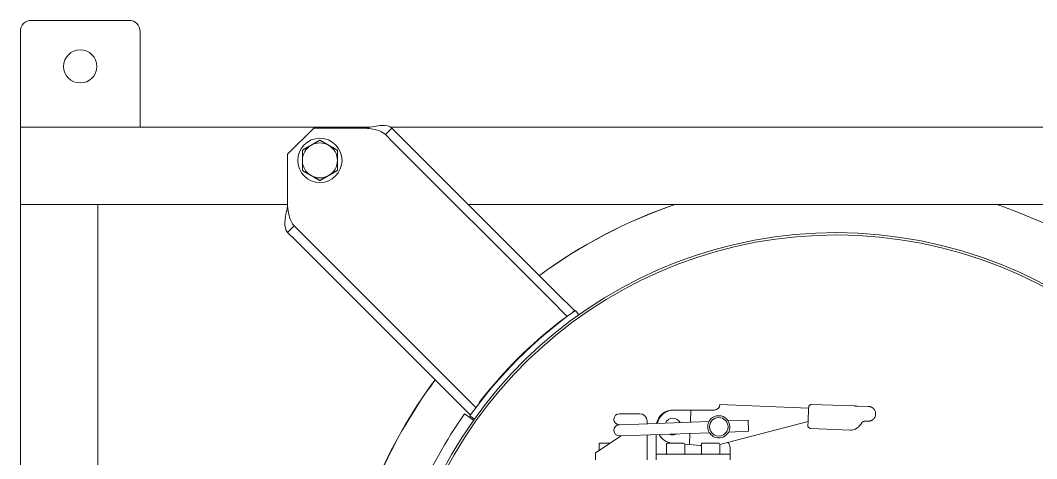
# Model space of a CAD drawing. Extents: x -3873 to 164127, y 7129 to 96529.
# Drawn here: x 62283 to 62834, y 29237 to 29475 of the extents above; entities that cross this region are included whole.
import ezdxf

# ---------------------------------------------------------------- set-up
doc = ezdxf.new("R2010")
doc.units = 0
doc.layers.get('0').update_dxf_attribs({"linetype": 'CONTINUOUS'})
doc.layers.add('LAYOUT Kromeka', color=1, linetype='CONTINUOUS', lineweight=5)

# ---------------------------------------------------------------- blocks, each defined once
blk = doc.blocks.new('OD28 Vacuum Discharge Cyclone')
for p, q in [((656.27, 854.05), (656.27, 1366.05)), ((698.27, 854.05), (698.27, 1366.05)), ((313.27, 989.55), (313.27, 992.55)), ((353.27, 992.55), (353.27, 989.55)), ((358.27, 992.55), (358.27, 989.55)), ((386.27, 989.55), (386.27, 992.55)), ((318.27, 989.55), (313.27, 989.55)), ((313.27, 987.55), (313.27, 989.55)), ((313.27, 986.05), (313.27, 987.55)), ((318.27, 989.55), (348.27, 989.55)), ((318.77, 984.15), (318.77, 989.55)), ((328.77, 984.15), (328.77, 989.55)), ((337.77, 984.15), (337.77, 989.55)), ((347.77, 984.15), (347.77, 989.55)), ((353.27, 989.55), (348.27, 989.55)), ((353.27, 989.55), (353.27, 987.55)), ((353.27, 987.55), (353.27, 978.85)), ((358.27, 979.02), (358.27, 989.55)), ((372.31, 979.51), (386.27, 988.85)), ((384.27, 984.15), (384.27, 987.51)), ((386.27, 989.55), (386.27, 988.85)), ((270.93, 971.83), (318.77, 984.3)), ((328.17, 983.55), (319.37, 983.55)), ((329.43, 984.76), (335.25, 984.29)), ((335.25, 984.29), (335, 978.21)), ((335.25, 984.29), (337.77, 984.08)), ((347.17, 983.55), (338.37, 983.55)), ((344.38, 983.55), (344.59, 983.53)), ((383.67, 983.55), (378.34, 983.55)), ((269.57, 975.54), (248.04, 976.43)), ((314.07, 977.48), (303.21, 977.1)), ((303.21, 977.1), (303.42, 971.1)), ((367.17, 979.33), (324.46, 977.84)), ((373.17, 979.54), (367.17, 979.33)), ((238.16, 971.61), (240.44, 971.68)), ((241.57, 972.24), (243.1, 974.17)), ((270.63, 964.54), (270.93, 971.83)), ((270.92, 971.83), (271.01, 973.98)), ((314.28, 971.48), (303.42, 971.1)), ((367.38, 973.34), (324.67, 971.84)), ((334.76, 972.2), (334.48, 965.56)), ((358.27, 971.55), (358.27, 973.02)), ((367.38, 973.34), (373.29, 973.54)), ((373.31, 973.55), (373.38, 973.55)), ((454.37, 968.72), (451.92, 970.46)), ((457.28, 967.64), (452.38, 971.1)), ((327.38, 965.56), (321.75, 965.56)), ((334.48, 965.56), (328.65, 965.56)), ((343.86, 965.56), (334.48, 965.56)), ((362.27, 967.55), (373.27, 967.55)), ((454.25, 968.13), (453.16, 967.03)), ((454.25, 968.13), (464.11, 958.27)), ((244.13, 963.41), (238.13, 963.62)), ((269.05, 962.55), (245.88, 963.35)), ((269.05, 962.55), (269.05, 962.55)), ((270.6, 963.99), (270.62, 964.54)), ((270.63, 964.54), (270.62, 964.54)), ((318.74, 962.57), (270.63, 964.54)), ((460.58, 954.74), (451.09, 964.22)), ((545.43, 869.89), (460.58, 954.74)), ((464.11, 958.27), (548.96, 873.42)), ((397.1, 911.45), (395.36, 913.89)), ((398.79, 912.66), (397.69, 911.56)), ((407.54, 901.71), (397.69, 911.56)), ((401.59, 914.73), (411.08, 905.24)), ((411.08, 905.24), (495.93, 820.39)), ((492.4, 816.85), (407.54, 901.71)), ((548.96, 873.42), (553.25, 869.14)), ((549.71, 865.6), (545.43, 869.89)), ((549.71, 865.6), (553.25, 869.14)), ((553.25, 854.99), (553.25, 826.71)), ((56.34, 854.05), (455.2, 854.05)), ((553.25, 854.05), (698.27, 854.05)), ((656.27, 854.05), (698.27, 854.05)), ((698.27, 812.05), (698.27, 854.05)), ((539.11, 812.57), (553.25, 826.71)), ((496.68, 812.57), (492.4, 816.85)), ((495.93, 820.39), (500.22, 816.1)), ((496.68, 812.57), (500.22, 816.1)), ((14.22, 812.05), (497.32, 812.05)), ((508.44, 812.05), (698.27, 812.05)), ((539.11, 812.57), (510.82, 812.57)), ((633.27, 760.05), (633.27, 812.05)), ((698.27, 812.05), (698.27, 760.05)), ((692.27, 754.05), (639.27, 754.05))]:
    blk.add_line(p, q)
for centre, radius in [((535.77, 830.05), 12), ((665.77, 779.05), 9)]:
    blk.add_circle(centre, radius)
for centre, radius, start, end in [((255.77, 1110.05), 240.75, 11.1661, 348.8339), ((255.77, 1110.05), 239.5, 11.3029, 348.6971), ((255.77, 1110.05), 270.5, 323.5038, 351.4962), ((255.92, 1110.05), 270.5, 323.4812, 351.4962), ((255.77, 1110.05), 246.75, 324.75, 349.4693), ((317.27, 986.05), 4, 180, 225.7747), ((319.37, 984.15), 0.6, 180, 270), ((328.17, 984.15), 0.6, 270, 0), ((338.37, 984.15), 0.6, 180, 270), ((343.86, 974.56), 9, 28.0961, 85.3605), ((347.17, 984.15), 0.6, 270, 0), ((383.67, 984.15), 0.6, 270, 0), ((247.8, 970.43), 6, 87.6424, 103.3337), ((319.37, 974.66), 6, 0.0025, 180.0025), ((319.37, 974.66), 5, 0.0025, 180.0025), ((344.27, 974.55), 4.5, 90, 119.6706), ((344.27, 974.55), 4.5, 64.3344, 90), ((373.27, 976.55), 3, 272.0025, 92.0025), ((269.51, 974.04), 1.5, 87.1307, 87.6424), ((319.37, 974.66), 6, 180.0025, 0.0025), ((319.37, 974.66), 5, 180.0025, 0.0025), ((344.27, 974.55), 4.5, 208.5975, 270), ((344.27, 974.55), 9, 266.9601, 349.0678), ((343.86, 974.56), 9, 269.9857, 348.8921), ((344.27, 974.55), 4.5, 270, 335.4075), ((362.27, 971.55), 4, 180, 270), ((373.27, 970.55), 3, 270, 89.1983), ((321.74, 962.56), 3, 89.9363, 179.896), ((255.77, 1110.05), 243.75, 305.4361, 324.5639), ((255.77, 1110.05), 244, 307.9376, 322.0624), ((255.77, 1110.05), 270.5, 233.5038, 251.1549), ((255.77, 1110.05), 270.5, 288.8451, 306.4962), ((255.92, 1110.05), 270.5, 288.8451, 306.4737), ((535.77, 830.05), 9.5, 120, 180), ((535.77, 830.05), 9.5, 60, 120), ((535.77, 830.05), 9.5, 0, 60), ((535.77, 830.05), 9.5, 180, 240), ((535.77, 830.05), 9.5, 300, 0), ((535.77, 830.05), 9.5, 240, 300), ((639.27, 760.05), 6, 180, 270), ((692.27, 760.05), 6, 270, 0)]:
    blk.add_arc(centre, radius, start, end)
for points, weights, degree in [([(329.43, 984.76), (329.22, 984.78), (329, 984.79), (328.77, 984.81)], [1, 0.991512176063, 0.987583277423, 0.98821330408], 3), ([(235.55, 970.55), (236.27, 971.22), (237.18, 971.59), (238.16, 971.61)], [1, 0.957434747148, 0.957434747148, 1], 3), ([(241.57, 972.24), (241.29, 971.89), (240.89, 971.69), (240.44, 971.68)], [1, 0.937741257054, 0.937741257054, 1], 3), ([(243.1, 974.17), (243.53, 974.71), (244.05, 975.17), (244.63, 975.53)], [1, 0.990226064522, 0.990226064522, 1], 3), ([(270.92, 971.83), (270.93, 971.83), (270.93, 971.83), (270.93, 971.83)], [1, 0.998485272118, 0.998485272118, 1], 3), ([(238.13, 963.62), (237.05, 963.66), (236.06, 964.11), (235.32, 964.91)], [1, 0.948214638112, 0.948214638112, 1], 3), ([(328.65, 965.56), (328.25, 965.56), (327.82, 965.56), (327.38, 965.56)], [1, 0.98419733808, 0.98419733808, 1], 3), ([(245.88, 963.35), (245.27, 963.37), (244.67, 963.39), (244.13, 963.41)], [1, 0.977283884193, 0.977283884193, 1], 3), ([(526.27, 835.53), (528.82, 837), (531.02, 838.27)], [1, 1.0379548493, 1], 2), ([(531.02, 838.27), (533.22, 839.55), (535.77, 841.02)], [1, 1.0379548493, 1], 2), ([(535.77, 841.02), (538.32, 839.55), (540.52, 838.27)], [1, 1.0379548493, 1], 2), ([(540.52, 838.27), (542.72, 837), (545.27, 835.53)], [1, 1.0379548493, 1], 2), ([(526.27, 830.05), (526.27, 832.59), (526.27, 835.53)], [1, 1.0379548493, 1], 2), ([(545.27, 835.53), (545.27, 832.59), (545.27, 830.05)], [1, 1.0379548493, 1], 2), ([(526.27, 824.56), (526.27, 827.5), (526.27, 830.05)], [1, 1.0379548493, 1], 2), ([(545.27, 830.05), (545.27, 827.5), (545.27, 824.56)], [1, 1.0379548493, 1], 2), ([(531.02, 821.82), (528.82, 823.09), (526.27, 824.56)], [1, 1.0379548493, 1], 2), ([(535.77, 819.08), (533.22, 820.55), (531.02, 821.82)], [1, 1.0379548493, 1], 2), ([(540.52, 821.82), (538.32, 820.55), (535.77, 819.08)], [1, 1.0379548493, 1], 2), ([(545.27, 824.56), (542.72, 823.09), (540.52, 821.82)], [1, 1.0379548493, 1], 2)]:
    blk.add_rational_spline(points, weights, degree=degree)
for points, knots in [([(246.41, 976.27), (246.08, 976.19), (245.77, 976.09), (245.32, 975.9), (245.18, 975.83), (244.89, 975.69), (244.76, 975.61), (244.63, 975.53)], [0, 0, 0, 0, 0.00099749, 0.00099749, 0.001496235, 0.001496235, 0.00199498, 0.00199498, 0.00199498, 0.00199498]), ([(234.27, 967.62), (234.27, 967.76), (234.28, 967.91), (234.31, 968.2), (234.33, 968.34), (234.43, 968.76), (234.51, 969.02), (234.74, 969.51), (234.87, 969.74), (235.18, 970.17), (235.35, 970.37), (235.55, 970.55)], [0.003151789, 0.003151789, 0.003151789, 0.003151789, 0.003586693, 0.003586693, 0.004021597, 0.004021597, 0.004891405, 0.004891405, 0.005761213, 0.005761213, 0.00663102, 0.00663102, 0.00663102, 0.00663102]), ([(271.01, 973.98), (271.01, 974.04), (271.01, 974.09), (271, 974.19), (271, 974.23), (270.98, 974.37), (270.95, 974.45), (270.87, 974.69), (270.79, 974.85), (270.61, 975.06), (270.55, 975.13), (270.4, 975.25), (270.31, 975.31), (270.13, 975.41), (270.02, 975.45), (269.81, 975.51), (269.7, 975.53), (269.58, 975.54)], [0, 0, 0, 0, 0.000171953, 0.000171953, 0.000343907, 0.000343907, 0.000687814, 0.000687814, 0.001375627, 0.001375627, 0.001719534, 0.001719534, 0.002063441, 0.002063441, 0.002407347, 0.002407347, 0.002751254, 0.002751254, 0.002751254, 0.002751254]), ([(235.32, 964.91), (235.16, 965.09), (235.01, 965.28), (234.76, 965.69), (234.65, 965.9), (234.47, 966.35), (234.4, 966.59), (234.3, 967.08), (234.27, 967.35), (234.27, 967.62)], [0, 0, 0, 0, 0.000787947, 0.000787947, 0.001575895, 0.001575895, 0.002363842, 0.002363842, 0.003151789, 0.003151789, 0.003151789, 0.003151789]), ([(270.6, 963.99), (270.59, 963.93), (270.59, 963.88), (270.57, 963.78), (270.57, 963.74), (270.53, 963.61), (270.51, 963.53), (270.4, 963.29), (270.31, 963.14), (270.12, 962.94), (270.04, 962.88), (269.88, 962.77), (269.8, 962.72), (269.6, 962.63), (269.5, 962.6), (269.28, 962.56), (269.17, 962.55), (269.05, 962.55)], [0, 0, 0, 0, 0.000171961, 0.000171961, 0.000343922, 0.000343922, 0.000687845, 0.000687845, 0.00137569, 0.00137569, 0.001719612, 0.001719612, 0.002063534, 0.002063534, 0.002407457, 0.002407457, 0.002751379, 0.002751379, 0.002751379, 0.002751379]), ([(402.83, 915.66), (402.97, 915.74), (403.12, 915.83), (403.27, 915.93), (404.01, 916.39), (404.9, 917), (405.78, 917.61)], [0.8045545, 0.8045545, 0.8045545, 0.8045545, 0.936394, 0.936394, 0.936394, 1.5707963, 1.5707963, 1.5707963, 1.5707963]), ([(553.25, 854.99), (553.92, 858.03), (554.59, 861.06), (554.71, 863.55), (554.84, 866.03), (554.42, 867.96), (553.25, 869.14)], [0, 0, 0, 0, 0.78741, 0.78741, 0.78741, 1.570796, 1.570796, 1.570796, 1.570796]), ([(549.71, 865.6), (551.12, 864.19), (551.97, 862.24), (552.49, 859.94), (552.84, 858.39), (553.05, 856.69), (553.25, 854.99)], [0, 0, 0, 0, 0.936394, 0.936394, 0.936394, 1.570796, 1.570796, 1.570796, 1.570796]), ([(510.82, 812.57), (508.31, 812.87), (505.82, 813.18), (503.76, 813.93), (502.37, 814.44), (501.17, 815.15), (500.22, 816.1)], [0, 0, 0, 0, 0.936394, 0.936394, 0.936394, 1.570796, 1.570796, 1.570796, 1.570796]), ([(510.82, 812.57), (507.79, 811.89), (504.76, 811.23), (502.27, 811.1), (499.79, 810.97), (497.86, 811.39), (496.68, 812.57)], [0, 0, 0, 0, 0.78741, 0.78741, 0.78741, 1.570796, 1.570796, 1.570796, 1.570796])]:
    blk.add_open_spline(points, degree=3, knots=knots)
blk.add_open_spline([(448.21, 960.03), (448.94, 961.1), (449.67, 962.16), (450.16, 962.98)], degree=3)

msp = doc.modelspace()

# ---------------------------------------------------------------- block references
at = {"layer": 'LAYOUT Kromeka', "linetype": 'Continuous', "ltscale": 50, "rotation": 180}
msp.add_blockref('OD28 Vacuum Discharge Cyclone', (62981.29, 30229.25), dxfattribs=at)

doc.saveas('drawing.dxf')
